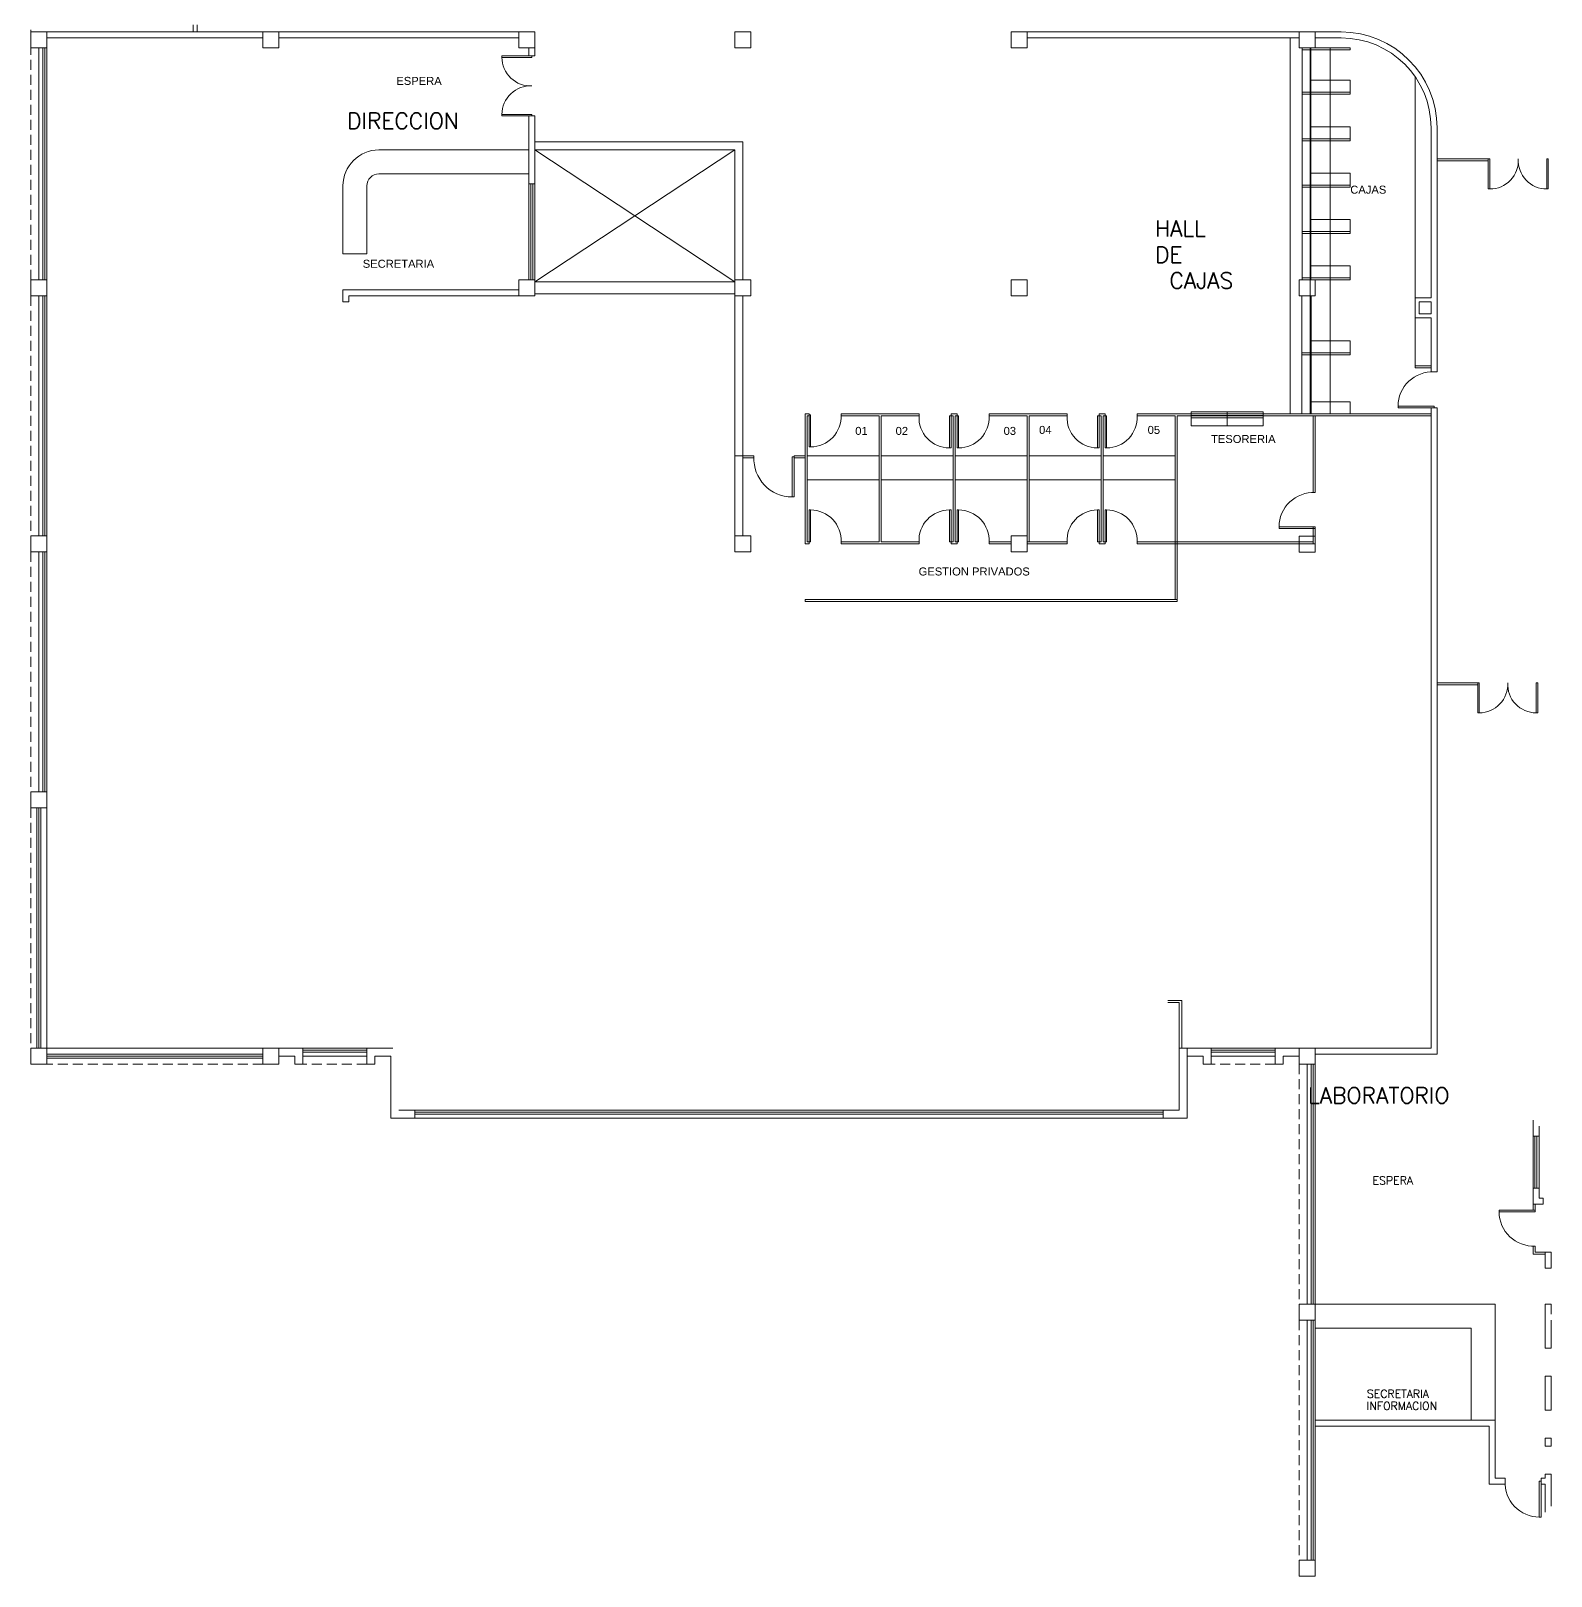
# Model space of a CAD drawing. Header units: millimetres. Extents: x 3379916 to 3461107, y 1810459 to 1930088.
# Drawn here: x 3423107 to 3461107, y 1810459 to 1849084 of the extents above; entities that cross this region are included whole.
import ezdxf

# ---------------------------------------------------------------- set-up
doc = ezdxf.new("R2010")
doc.units = ezdxf.units.MM
doc.linetypes.add('IMPORT-DASHED', pattern=[750, 500, -250])
doc.linetypes.add('IMPORT-HIDDEN', pattern=[375, 250, -125])
for name, color, linetype, lineweight in [('AY', 1, 'Continuous', 9), ('COL', 2, 'Continuous', 9), ('MU', 1, 'Continuous', 9), ('NO', 7, 'Continuous', 9), ('PA', 7, 'Continuous', 9), ('planos entrada_dwg', 8, 'Continuous', 9), ('PU', 1, 'Continuous', 9), ('TA', 3, 'Continuous', 9), ('VE', 5, 'Continuous', 9)]:
    doc.layers.add(name, color=color, linetype=linetype, lineweight=lineweight)
doc.styles.add('Arial_1', font='arial.ttf', dxfattribs={"height": 200})
doc.styles.add('RomanS_2', font='romans__.ttf', dxfattribs={"height": 200})
doc.styles.add('RomanS_3', font='romans__.ttf', dxfattribs={"height": 400})

# ---------------------------------------------------------------- blocks, each defined once
blk = doc.blocks.new('planos entrada_dwg_-COL40--171019-Nivel 1')
at = {"layer": 'COL', "flags": 128}
blk.add_lwpolyline([(-200, 200), (-200, -200), (200, -200), (200, 200)], close=True, dxfattribs=at)
blk = doc.blocks.new('planos entrada_dwg_-MP-171030-Nivel 1')
at = {"layer": 'PU', "flags": 128}
for points in [[(-475, 500), (-475, 0), (-500, 0), (-500, 500)], [(475, 500), (475, 0), (500, 0), (500, 500)]]:
    blk.add_lwpolyline(points, close=True, dxfattribs=at)
at = {"layer": 'PU'}
for centre, start, end in [((-475, 24.375), 357.0623986, 90), ((475, 24.375), 90, 182.9376014)]:
    blk.add_arc(centre, 475.625, start, end, dxfattribs=at)
blk = doc.blocks.new('planos entrada_dwg_P-IZ-171018-Nivel 1')
at = {"layer": 'PU', "flags": 128}
blk.add_lwpolyline([(50, 1000), (50, 0), (0, 0), (0, 1000)], close=True, dxfattribs=at)
at = {"layer": 'PU'}
blk.add_arc((50, 48.75), 951.25, 357.062399, 90, dxfattribs=at)
blk = doc.blocks.new('planos entrada_dwg_Ventanilla-171031-Nivel 1')
at = {"layer": 'PA', "color": 15}
for p, q in [((-900, -95), (-900, 55)), ((0, -95), (0, 55))]:
    blk.add_line(p, q, dxfattribs=at)
at = {"layer": 'VE', "color": 15}
for p, q in [((-900, 55), (0, 55)), ((-900, 0), (0, 0)), ((-900, -40), (0, -40))]:
    blk.add_line(p, q, dxfattribs=at)
at = {"layer": 'VE', "color": 15, "flags": 128}
blk.add_lwpolyline([(0, -295), (0, -95), (-900, -95), (-900, -295)], close=True, dxfattribs=at)
blk = doc.blocks.new('planos entrada_dwg-171017-Nivel 1')
at = {"layer": 'AY', "linetype": 'IMPORT-HIDDEN'}
for p, q in [((3423107, 1849109), (3423107, 1842859)), ((3423107, 1842459), (3423107, 1836459)), ((3423107, 1836059), (3423107, 1830059)), ((3423107, 1829659), (3423107, 1823659)), ((3428907, 1823259), (3423507, 1823259)), ((3431507, 1823259), (3429907, 1823259)), ((3454207, 1823259), (3452607, 1823259)), ((3454807, 1823259), (3454807, 1817259)), ((3454807, 1816859), (3454807, 1810859))]:
    blk.add_line(p, q, dxfattribs=at)
at = {"layer": 'AY'}
blk.add_line((3440707, 1842509), (3435707, 1842509), dxfattribs=at)
at = {"layer": 'AY', "flags": 128}
blk.add_lwpolyline([(3440707, 1846109), (3435707, 1842809), (3440707, 1842809), (3435707, 1846109)], dxfattribs=at)
at = {"layer": 'MU'}
for p, q in [((3454587, 1848909), (3454587, 1839509)), ((3454887, 1848659), (3454887, 1842859)), ((3455087, 1848659), (3455087, 1839509)), ((3455097, 1848659), (3455097, 1842859)), ((3455587, 1848659), (3455587, 1839509)), ((3457707, 1847939), (3457707, 1840709)), ((3455587, 1844369), (3456087, 1844369)), ((3454877, 1842459), (3454877, 1839509)), ((3455107, 1842459), (3455107, 1839509)), ((3442507, 1838459), (3444307, 1838459)), ((3444357, 1838459), (3446157, 1838459)), ((3446207, 1838459), (3448007, 1838459)), ((3448057, 1838459), (3449857, 1838459)), ((3449907, 1838459), (3451707, 1838459)), ((3442507, 1837859), (3444307, 1837859)), ((3444357, 1837859), (3446157, 1837859)), ((3446207, 1837859), (3448007, 1837859)), ((3448057, 1837859), (3449857, 1837859)), ((3449907, 1837859), (3451707, 1837859))]:
    blk.add_line(p, q, dxfattribs=at)
at = {"layer": 'MU', "linetype": 'IMPORT-DASHED'}
for p, q in [((3455087, 1847849), (3455587, 1847849)), ((3455087, 1846689), (3455587, 1846689)), ((3455087, 1845529), (3455587, 1845529)), ((3455087, 1844369), (3455587, 1844369)), ((3455087, 1843209), (3455587, 1843209)), ((3455087, 1841334), (3455587, 1841334)), ((3455087, 1839809), (3455587, 1839809))]:
    blk.add_line(p, q, dxfattribs=at)
at = {"layer": 'MU', "flags": 128}
for points in [[(3456087, 1847549), (3456087, 1847849), (3455587, 1847849)], [(3456087, 1846389), (3456087, 1846689), (3455587, 1846689)], [(3455587, 1845529), (3456087, 1845529), (3456087, 1845229)], [(3456087, 1842909), (3456087, 1843209), (3455587, 1843209)], [(3456087, 1841034), (3456087, 1841334), (3455587, 1841334)], [(3456087, 1839509), (3456087, 1839809), (3455587, 1839809)], [(3455207, 1817259), (3459707, 1817259), (3459707, 1814359)], [(3455207, 1816659), (3459107, 1816659), (3459107, 1814359)]]:
    blk.add_lwpolyline(points, dxfattribs=at)
at = {"layer": 'NO'}
for p, q in [((3427166, 1849234), (3427166, 1849059)), ((3427266, 1849234), (3427266, 1849059)), ((3455157, 1837545), (3455157, 1839459)), ((3455207, 1837543), (3455207, 1839459)), ((3455157, 1836259), (3455157, 1836688)), ((3455207, 1836259), (3455207, 1836688)), ((3451876, 1824847), (3451530, 1824847)), ((3451807, 1824797), (3451530, 1824797))]:
    blk.add_line(p, q, dxfattribs=at)
at = {"layer": 'NO', "flags": 128}
blk.add_lwpolyline([(3451757, 1834818), (3442457, 1834818), (3442457, 1834868), (3451757, 1834868)], dxfattribs=at)
at = {"layer": 'PA'}
for p, q in [((3423507, 1849059), (3428907, 1849059)), ((3429307, 1849059), (3435307, 1849059)), ((3454807, 1849059), (3448007, 1849059)), ((3455857, 1849059), (3455207, 1849059)), ((3423507, 1848909), (3428907, 1848909)), ((3429307, 1848909), (3435307, 1848909)), ((3454807, 1848909), (3448007, 1848909)), ((3455207, 1848909), (3455857, 1848909)), ((3456087, 1844369), (3456087, 1844069)), ((3451876, 1823659), (3451876, 1824847))]:
    blk.add_line(p, q, dxfattribs=at)
at = {"layer": 'PA', "flags": 128}
for points in [[(3435557, 1848659), (3435557, 1848459), (3435707, 1848459), (3435707, 1848659)], [(3458107, 1846659), (3458107, 1842409), (3457707, 1842409), (3457707, 1841909), (3458107, 1841909), (3458107, 1840559), (3458257, 1840559), (3458257, 1846659)], [(3435307, 1842459), (3431057, 1842459), (3431057, 1842309), (3430907, 1842309), (3430907, 1842609), (3435307, 1842609)], [(3455207, 1823659), (3458107, 1823659), (3458107, 1839659), (3458257, 1839659), (3458257, 1823509), (3455207, 1823509)], [(3440707, 1836459), (3440707, 1838459), (3440907, 1838459), (3440907, 1836459)], [(3452007, 1823659), (3452007, 1821909), (3451407, 1821909), (3451407, 1822109), (3451807, 1822109), (3451807, 1823659), (3451807, 1824797)], [(3429307, 1823659), (3429907, 1823659), (3429907, 1823259), (3429707, 1823259), (3429707, 1823459), (3429307, 1823459)], [(3432307, 1822109), (3432707, 1822109), (3432707, 1821909), (3432107, 1821909), (3432107, 1823459), (3431707, 1823459), (3431707, 1823259), (3431507, 1823259), (3431507, 1823659), (3432157, 1823659)], [(3451807, 1823659), (3452607, 1823659), (3452607, 1823259), (3452407, 1823259), (3452407, 1823459), (3452007, 1823459)], [(3454807, 1823659), (3454207, 1823659), (3454207, 1823259), (3454407, 1823259), (3454407, 1823459), (3454807, 1823459)], [(3460657, 1821859), (3460657, 1821459), (3460807, 1821459), (3460807, 1821709)], [(3461107, 1816859), (3461107, 1816159), (3460957, 1816159), (3460957, 1817259), (3461107, 1817259), (3461107, 1817009)], [(3455207, 1814359), (3459707, 1814359), (3459707, 1812909), (3459957, 1812909), (3459957, 1812759), (3459557, 1812759), (3459557, 1814209), (3455207, 1814209)], [(3460957, 1812059), (3460957, 1812759), (3460857, 1812759), (3460857, 1812909), (3460957, 1812909), (3460957, 1813009), (3461107, 1813009), (3461107, 1812209)]]:
    blk.add_lwpolyline(points, dxfattribs=at)
for points in [[(3435707, 1845259), (3435707, 1846959), (3435557, 1846959), (3435557, 1845259)], [(3457807, 1842009), (3458107, 1842009), (3458107, 1842309), (3457807, 1842309)], [(3460807, 1820159), (3460657, 1820159), (3460657, 1819759), (3460907, 1819759), (3460907, 1819909), (3460807, 1819909)], [(3461107, 1818559), (3461107, 1818159), (3460957, 1818159), (3460957, 1818559)], [(3460957, 1815459), (3461107, 1815459), (3461107, 1814609), (3460957, 1814609)], [(3460957, 1813709), (3461107, 1813709), (3461107, 1813909), (3460957, 1813909)]]:
    blk.add_lwpolyline(points, close=True, dxfattribs=at)
at = {"layer": 'PA', "color": 15}
for radius in [2400, 2250]:
    blk.add_arc((3455857, 1846659), radius, 0, 90, dxfattribs=at)
at = {"layer": 'TA'}
for p, q in [((3431807, 1846109), (3435557, 1846109)), ((3431807, 1845509), (3435557, 1845509)), ((3440707, 1842459), (3440707, 1838459)), ((3444357, 1839459), (3444407, 1839459)), ((3446207, 1839509), (3446157, 1839509)), ((3449907, 1839509), (3449857, 1839509)), ((3444357, 1836309), (3444407, 1836309)), ((3441057, 1836059), (3441107, 1836059)), ((3423357, 1823659), (3423357, 1829659)), ((3423507, 1823509), (3428907, 1823509))]:
    blk.add_line(p, q, dxfattribs=at)
at = {"layer": 'TA', "color": 15, "flags": 128}
for points in [[(3454887, 1848659), (3454887, 1848609), (3456087, 1848609), (3456087, 1848659)], [(3454887, 1847549), (3454887, 1847499), (3456087, 1847499), (3456087, 1847549)], [(3454887, 1846389), (3454887, 1846339), (3456087, 1846339), (3456087, 1846389)], [(3454887, 1845229), (3454887, 1845179), (3456087, 1845179), (3456087, 1845229)], [(3454887, 1844069), (3454887, 1844019), (3456087, 1844019), (3456087, 1844069)], [(3454887, 1842909), (3454887, 1842859), (3456087, 1842859), (3456087, 1842909)]]:
    blk.add_lwpolyline(points, close=True, dxfattribs=at)
at = {"layer": 'TA', "flags": 128}
for points in [[(3440907, 1842859), (3440907, 1846309), (3435707, 1846309)], [(3440707, 1842859), (3440707, 1846109), (3435707, 1846109)], [(3430907, 1845209), (3430907, 1843509), (3431507, 1843509), (3431507, 1845209)], [(3440907, 1842459), (3440907, 1838459), (3441182, 1838459), (3441182, 1838409), (3440907, 1838409)], [(3458107, 1840709), (3457707, 1840709), (3457707, 1840659), (3458107, 1840659)], [(3442507, 1839509), (3442457, 1839509), (3442557, 1839509), (3442557, 1839459), (3442507, 1839459), (3442507, 1836309), (3442557, 1836309), (3442557, 1836259), (3442457, 1836259), (3442457, 1839509)], [(3444407, 1839509), (3443357, 1839509), (3443357, 1839459), (3444307, 1839459), (3444307, 1836309), (3443357, 1836309), (3443357, 1836259), (3444407, 1836259)], [(3444307, 1839509), (3444357, 1839509), (3445307, 1839509), (3445307, 1839459), (3444357, 1839459), (3444357, 1836309), (3445307, 1836309), (3445307, 1836259), (3444357, 1836259)], [(3448007, 1839509), (3447057, 1839509), (3447057, 1839459), (3448007, 1839459), (3448007, 1836459)], [(3448057, 1836309), (3448057, 1839459), (3449007, 1839459), (3449007, 1839509), (3448007, 1839509), (3448057, 1839509)], [(3458107, 1839509), (3450757, 1839509), (3450757, 1839459), (3451707, 1839459), (3451707, 1834868)], [(3458107, 1839459), (3451757, 1839459), (3451757, 1834818)], [(3442457, 1838459), (3442182, 1838459), (3442182, 1838409), (3442457, 1838409)], [(3447607, 1836309), (3447057, 1836309), (3447057, 1836259), (3447607, 1836259)], [(3448007, 1836309), (3449007, 1836309), (3449007, 1836259), (3448007, 1836259)], [(3455207, 1836259), (3450757, 1836259), (3450757, 1836309), (3455157, 1836309)], [(3423507, 1829659), (3423507, 1823659), (3428907, 1823659)], [(3460657, 1819759), (3460657, 1819609), (3460707, 1819609), (3460707, 1819759)], [(3460957, 1818509), (3460657, 1818509), (3460657, 1818709), (3460707, 1818709), (3460707, 1818559), (3460957, 1818559)]]:
    blk.add_lwpolyline(points, dxfattribs=at)
at = {"layer": 'TA', "color": 15, "flags": 128}
blk.add_lwpolyline([(3454887, 1840984), (3456087, 1840984), (3456087, 1841034), (3454887, 1841034)], dxfattribs=at)
at = {"layer": 'TA', "flags": 128}
for points in [[(3446107, 1839459), (3446107, 1839509), (3446257, 1839509), (3446257, 1839459), (3446207, 1839459), (3446207, 1836309), (3446257, 1836309), (3446257, 1836259), (3446107, 1836259), (3446107, 1836309), (3446157, 1836309), (3446157, 1839459)], [(3449857, 1839459), (3449807, 1839459), (3449807, 1839509), (3449957, 1839509), (3449957, 1839459), (3449907, 1839459), (3449907, 1836309), (3449957, 1836309), (3449957, 1836259), (3449807, 1836259), (3449807, 1836309), (3449857, 1836309)]]:
    blk.add_lwpolyline(points, close=True, dxfattribs=at)
at = {"layer": 'TA', "color": 15}
for radius in [900, 300]:
    blk.add_arc((3431807, 1845209), radius, 90, 180, dxfattribs=at)
at = {"layer": 'VE'}
for p, q in [((3423307, 1842859), (3423307, 1848659)), ((3423407, 1842859), (3423407, 1848659)), ((3423457, 1842859), (3423457, 1848659)), ((3423507, 1842859), (3423507, 1848659)), ((3461037, 1845832), (3461037, 1845882)), ((3435557, 1842859), (3435557, 1845259)), ((3435607, 1842859), (3435607, 1845259)), ((3435657, 1842859), (3435657, 1845259)), ((3435707, 1842859), (3435707, 1845259)), ((3423307, 1836459), (3423307, 1842459)), ((3423407, 1836459), (3423407, 1842459)), ((3423457, 1836459), (3423457, 1842459)), ((3423507, 1836459), (3423507, 1842459)), ((3423307, 1830059), (3423307, 1836059)), ((3423407, 1830059), (3423407, 1836059)), ((3423457, 1830059), (3423457, 1836059)), ((3423507, 1830059), (3423507, 1836059)), ((3460773, 1832738), (3460773, 1832788)), ((3423257, 1823659), (3423257, 1829659)), ((3423307, 1823659), (3423307, 1829659)), ((3429907, 1823659), (3431507, 1823659)), ((3429907, 1823609), (3431507, 1823609)), ((3429907, 1823559), (3431507, 1823559)), ((3454207, 1823659), (3452607, 1823659)), ((3454207, 1823609), (3452607, 1823609)), ((3454207, 1823559), (3452607, 1823559)), ((3423507, 1823459), (3428907, 1823459)), ((3423507, 1823409), (3428907, 1823409)), ((3429907, 1823459), (3431507, 1823459)), ((3454207, 1823459), (3452607, 1823459)), ((3455007, 1823259), (3455007, 1817259)), ((3455107, 1823259), (3455107, 1817259)), ((3455157, 1823259), (3455157, 1817259)), ((3455207, 1823259), (3455207, 1817259)), ((3432707, 1822109), (3451407, 1822109)), ((3432707, 1822059), (3451407, 1822059)), ((3432707, 1822009), (3451407, 1822009)), ((3432707, 1821909), (3451407, 1821909)), ((3460657, 1821459), (3460657, 1820159)), ((3460697, 1821459), (3460697, 1820159)), ((3460747, 1821459), (3460747, 1820159)), ((3460807, 1821459), (3460807, 1820159)), ((3455007, 1816859), (3455007, 1810859)), ((3455107, 1816859), (3455107, 1810859)), ((3455157, 1816859), (3455157, 1810859)), ((3455207, 1816859), (3455207, 1810859))]:
    blk.add_line(p, q, dxfattribs=at)
at = {"layer": 'VE', "flags": 128}
for points in [[(3458257, 1845832), (3459537, 1845832), (3459537, 1845882), (3458257, 1845882)], [(3458257, 1832738), (3459273, 1832738), (3459273, 1832788), (3458257, 1832788)]]:
    blk.add_lwpolyline(points, dxfattribs=at)
for name, p in [('planos entrada_dwg_-COL40--171019-Nivel 1', (3423307, 1848859)), ('planos entrada_dwg_-COL40--171019-Nivel 1', (3429107, 1848859)), ('planos entrada_dwg_-COL40--171019-Nivel 1', (3435507, 1848859)), ('planos entrada_dwg_-COL40--171019-Nivel 1', (3440907, 1848859)), ('planos entrada_dwg_-COL40--171019-Nivel 1', (3447807, 1848859)), ('planos entrada_dwg_-COL40--171019-Nivel 1', (3455007, 1848859)), ('planos entrada_dwg_-COL40--171019-Nivel 1', (3423307, 1842659)), ('planos entrada_dwg_-COL40--171019-Nivel 1', (3435507, 1842659)), ('planos entrada_dwg_-COL40--171019-Nivel 1', (3440907, 1842659)), ('planos entrada_dwg_-COL40--171019-Nivel 1', (3447807, 1842659)), ('planos entrada_dwg_-COL40--171019-Nivel 1', (3455007, 1842659)), ('planos entrada_dwg_-COL40--171019-Nivel 1', (3455007, 1842659)), ('planos entrada_dwg_Ventanilla-171031-Nivel 1', (3453006, 1839509)), ('planos entrada_dwg_Ventanilla-171031-Nivel 1', (3453906, 1839509)), ('planos entrada_dwg_-COL40--171019-Nivel 1', (3423307, 1836259)), ('planos entrada_dwg_-COL40--171019-Nivel 1', (3440907, 1836259)), ('planos entrada_dwg_-COL40--171019-Nivel 1', (3447807, 1836259)), ('planos entrada_dwg_-COL40--171019-Nivel 1', (3447807, 1836259)), ('planos entrada_dwg_-COL40--171019-Nivel 1', (3455008, 1836257)), ('planos entrada_dwg_-COL40--171019-Nivel 1', (3423307, 1829859)), ('planos entrada_dwg_-COL40--171019-Nivel 1', (3423307, 1829859)), ('planos entrada_dwg_-COL40--171019-Nivel 1', (3423307, 1823459)), ('planos entrada_dwg_-COL40--171019-Nivel 1', (3429107, 1823459)), ('planos entrada_dwg_-COL40--171019-Nivel 1', (3455007, 1823459)), ('planos entrada_dwg_-COL40--171019-Nivel 1', (3455007, 1817059)), ('planos entrada_dwg_-COL40--171019-Nivel 1', (3455007, 1810659))]:
    blk.add_blockref(name, p)
for name, p, xscale, yscale, zscale, rotation in [('planos entrada_dwg_-MP-171030-Nivel 1', (3435632, 1847709), 1.5, 1.5, 1.5, 90), ('planos entrada_dwg_-MP-171030-Nivel 1', (3460287, 1845882), 1.5, 1.5, 1.5, 180), ('planos entrada_dwg_P-IZ-171018-Nivel 1', (3458182, 1839659), 0.9000000000000001, 0.9000000000000001, 0.9000000000000001, 90), ('planos entrada_dwg_P-IZ-171018-Nivel 1', (3446107, 1839459), 0.8, 0.8, 0.8, 180), ('planos entrada_dwg_P-IZ-171018-Nivel 1', (3449807, 1839459), 0.8, 0.8, 0.8, 180), ('planos entrada_dwg_P-IZ-171018-Nivel 1', (3455207, 1836643), 0.9000000000000001, 0.9000000000000001, 0.9000000000000001, 90), ('planos entrada_dwg_-MP-171030-Nivel 1', (3460023, 1832788), 1.5, 1.5, 1.5, 180), ('planos entrada_dwg_P-IZ-171018-Nivel 1', (3460857, 1812834), 0.9, 0.9, 0.9, 180)]:
    blk.add_blockref(name, p, dxfattribs=dict(xscale=xscale, yscale=yscale, zscale=zscale, rotation=rotation))
at = {"extrusion": (0, 0, -1)}
for p, xscale, yscale, zscale, rotation in [((-3442557, 1839484), 0.8, 0.8, -0.8, 180), ((-3446257, 1839459), 0.8, 0.8, -0.8, 180), ((-3449957, 1839459), 0.8, 0.8, -0.8, 180), ((-3460707, 1819609), 0.9000000000000001, 0.9000000000000001, -0.9000000000000001, 270)]:
    blk.add_blockref('planos entrada_dwg_P-IZ-171018-Nivel 1', p, dxfattribs=dict(at, xscale=xscale, yscale=yscale, zscale=zscale, rotation=rotation))
at = {"rotation": 180}
blk.add_blockref('planos entrada_dwg_P-IZ-171018-Nivel 1', (3442182, 1838434), dxfattribs=at)
at = {"xscale": 0.8, "yscale": 0.8, "zscale": 0.8}
for p in [(3442557, 1836309), (3446257, 1836309), (3449957, 1836309)]:
    blk.add_blockref('planos entrada_dwg_P-IZ-171018-Nivel 1', p, dxfattribs=at)
at = {"extrusion": (0, 0, -1), "xscale": 0.8, "yscale": 0.8, "zscale": -0.8}
for p in [(-3446107, 1836309), (-3449807, 1836309)]:
    blk.add_blockref('planos entrada_dwg_P-IZ-171018-Nivel 1', p, dxfattribs=at)
at = {"layer": 'NO', "attachment_point": 1}
for s, insert, char_height, width, line_spacing_factor, style in [('ESPERA', (3432242, 1847934), 200, 1354.03, 0.941778, 'Arial_1'), ('DIRECCION', (3431012, 1847035), 400, 3983.28, 0.983083, 'RomanS_3'), ('CAJAS', (3456087, 1845215), 200, 1074.9, 0.941778, 'Arial_1'), ('HALL\\PDE', (3451207, 1844345), 400, 1701.55, 0.983083, 'RomanS_3'), ('SECRETARIA', (3431402, 1843363), 200, 2130.21, 0.941778, 'Arial_1'), ('CAJAS', (3451569, 1843043), 400, 2257.36, 0.983083, 'RomanS_3'), ('01', (3443713, 1839185), 200, 372.18, 0.941778, 'Arial_1'), ('02', (3444722, 1839185), 200, 372.18, 0.941778, 'Arial_1'), ('03', (3447422, 1839185), 200, 372.18, 0.941778, 'Arial_1'), ('04', (3448308, 1839210), 200, 372.18, 0.941778, 'Arial_1'), ('05', (3451022, 1839210), 200, 372.18, 0.941778, 'Arial_1'), ('TESORERIA', (3452606, 1838983), 200, 1926.99, 0.941778, 'Arial_1'), ('GESTION PRIVADOS', (3445297, 1835671), 200, 3317.75, 0.941778, 'Arial_1'), ('LABORATORIO', (3455034, 1822675), 400, 4870.62, 0.983083, 'RomanS_3'), ('ESPERA', (3456644, 1820448), 200, 1372.54, 0.983083, 'RomanS_2'), ('SECRETARIA', (3456503, 1815116), 200, 2155.11, 0.983083, 'RomanS_2'), ('INFORMACION', (3456494, 1814814), 200, 2445.23, 0.983083, 'RomanS_2')]:
    blk.add_mtext(s, dxfattribs=dict(at, insert=insert, char_height=char_height, width=width, line_spacing_factor=line_spacing_factor, style=style))

msp = doc.modelspace()

# ---------------------------------------------------------------- block references
at = {"layer": 'planos entrada_dwg', "color": 7}
msp.add_blockref('planos entrada_dwg-171017-Nivel 1', (0, 0), dxfattribs=at)

doc.saveas('drawing.dxf')
